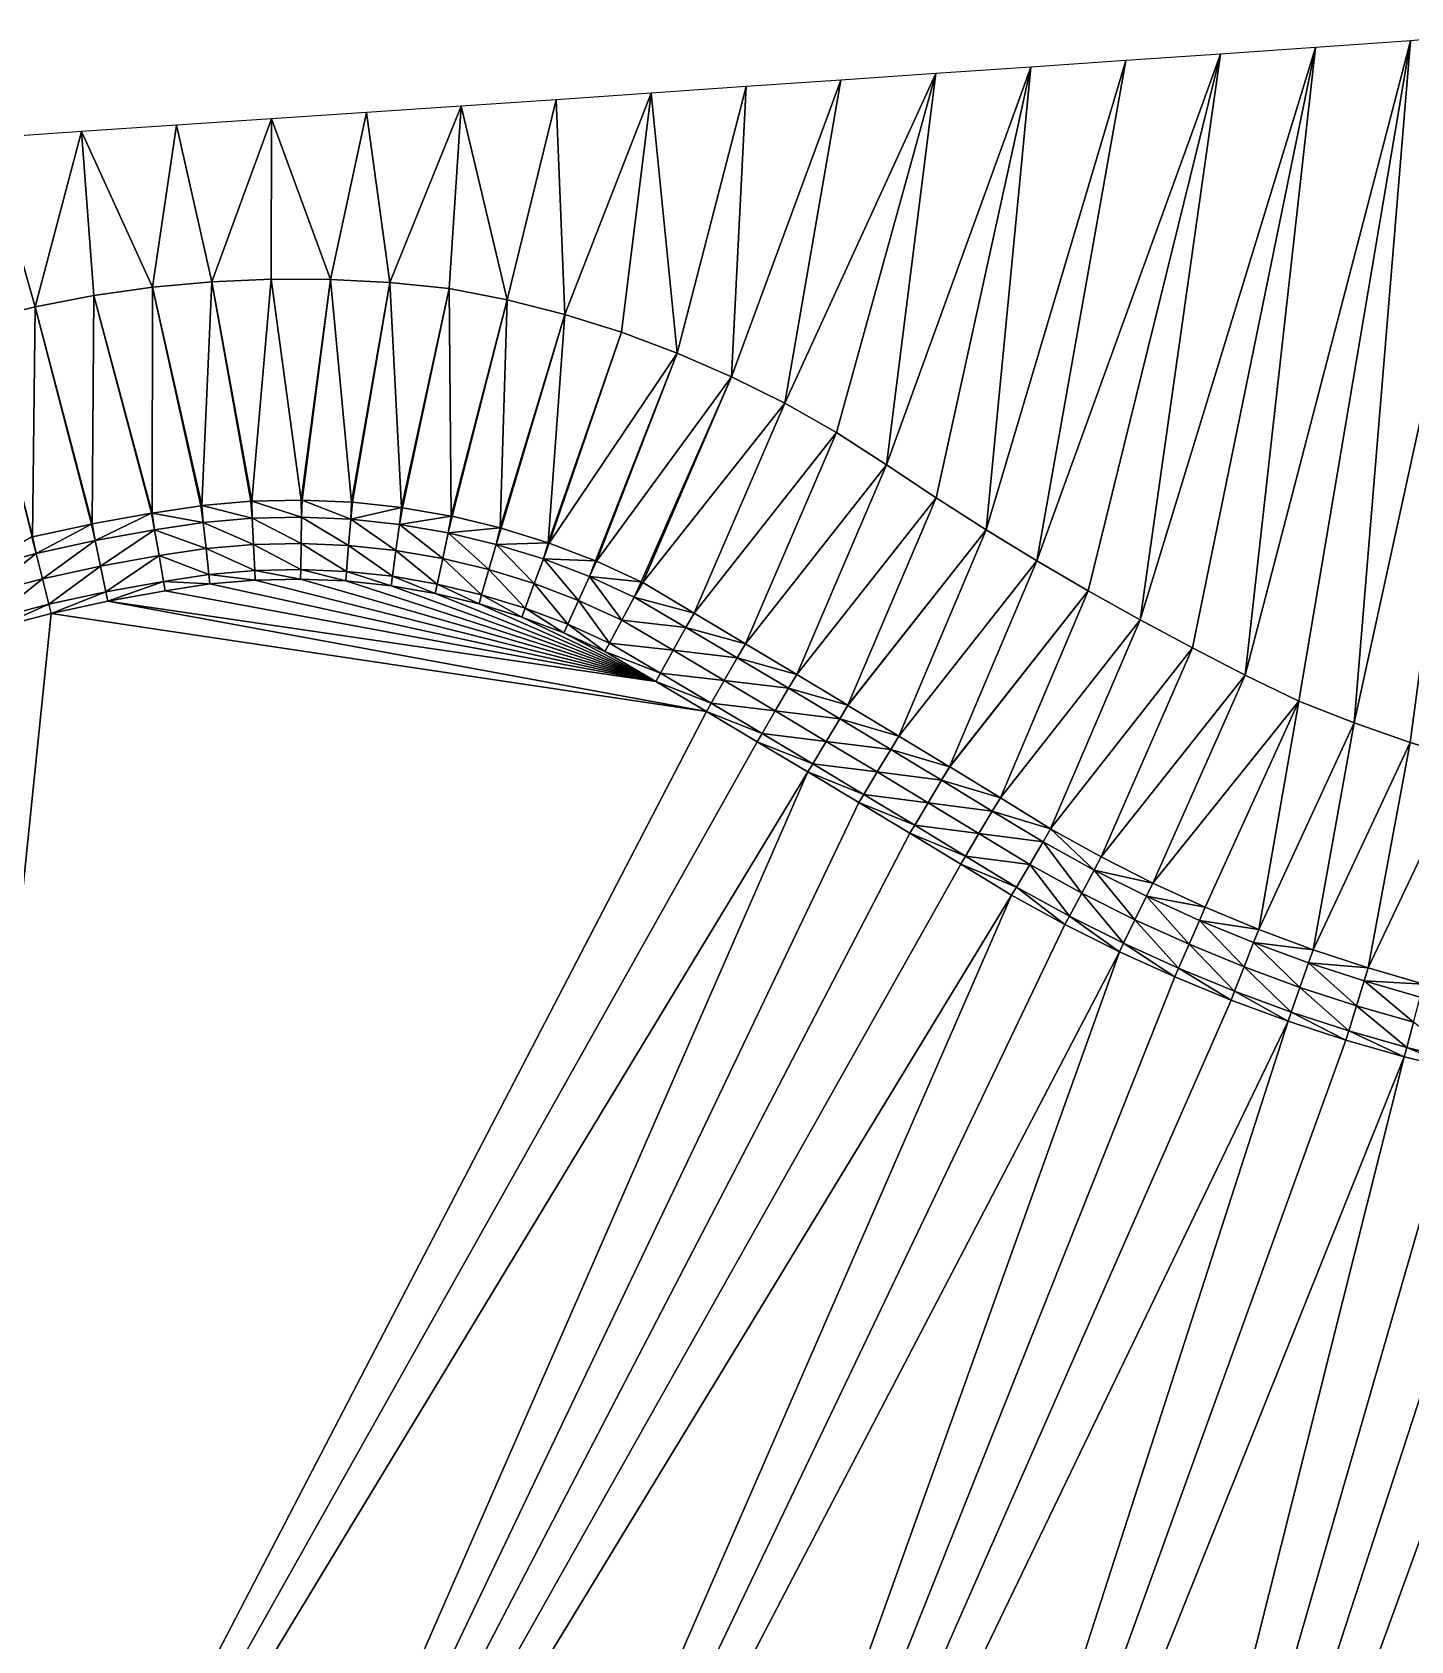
# Model space of a CAD drawing. Header units: metres. Extents: x 159042 to 159214, y 174724 to 174807.
# Drawn here: x 159077.2 to 159106.18, y 174769.29 to 174803.12 of the extents above; entities that cross this region are included whole.
import ezdxf

# ---------------------------------------------------------------- set-up
doc = ezdxf.new("R2010")
doc.units = ezdxf.units.M
doc.layers.add('_AFGEWERKT TEST', color=7, linetype='Continuous')

msp = doc.modelspace()

# ---------------------------------------------------------------- linework, layer by layer
at = {"layer": '_AFGEWERKT TEST', "color": 3, "true_color": 0x00ff00}
for points in [[(159108.166, 174803.12, 46.66), (159106.175, 174802.935, 46.657), (159104.988, 174788.599, 46.506)], [(159108.166, 174803.12, 46.66), (159104.988, 174788.599, 46.506), (159106.167, 174788.187, 46.503)], [(159108.166, 174803.12, 46.66), (159106.167, 174788.187, 46.503), (159107.361, 174787.819, 46.501)], [(159102.184, 174802.66, 46.648), (159100.189, 174802.523, 46.64), (159098.322, 174792.005, 46.529)], [(159099.401, 174791.373, 46.525), (159102.184, 174802.66, 46.648), (159098.322, 174792.005, 46.529)], [(159102.184, 174802.66, 46.648), (159099.401, 174791.373, 46.525), (159100.49, 174790.762, 46.521)], [(159104.179, 174802.798, 46.654), (159102.184, 174802.66, 46.648), (159100.49, 174790.762, 46.521)], [(159104.179, 174802.798, 46.654), (159100.49, 174790.762, 46.521), (159101.591, 174790.171, 46.516)], [(159104.179, 174802.798, 46.654), (159101.591, 174790.171, 46.516), (159102.703, 174789.602, 46.512)], [(159106.175, 174802.935, 46.657), (159104.179, 174802.798, 46.654), (159102.703, 174789.602, 46.512)], [(159103.825, 174789.054, 46.508), (159106.175, 174802.935, 46.657), (159102.703, 174789.602, 46.512)], [(159106.175, 174802.935, 46.657), (159103.825, 174789.054, 46.508), (159104.988, 174788.599, 46.506)], [(159098.193, 174802.386, 46.63), (159095.161, 174794.023, 46.541), (159096.202, 174793.331, 46.537)], [(159095.161, 174794.023, 46.541), (159098.193, 174802.386, 46.63), (159096.198, 174802.248, 46.621)], [(159098.193, 174802.386, 46.63), (159096.202, 174793.331, 46.537), (159097.256, 174792.658, 46.533)], [(159100.189, 174802.523, 46.64), (159098.193, 174802.386, 46.63), (159097.256, 174792.658, 46.533)], [(159100.189, 174802.523, 46.64), (159097.256, 174792.658, 46.533), (159098.322, 174792.005, 46.529)], [(159090.756, 174796.373, 46.549), (159092.208, 174801.974, 46.606), (159090.212, 174801.836, 46.598)], [(159092.208, 174801.974, 46.606), (159090.756, 174796.373, 46.549), (159091.903, 174795.875, 46.547)], [(159094.203, 174802.111, 46.614), (159092.208, 174801.974, 46.606), (159091.903, 174795.875, 46.547)], [(159093.022, 174795.316, 46.545), (159094.203, 174802.111, 46.614), (159091.903, 174795.875, 46.547)], [(159096.198, 174802.248, 46.621), (159094.203, 174802.111, 46.614), (159093.022, 174795.316, 46.545)], [(159094.109, 174794.699, 46.543), (159096.198, 174802.248, 46.621), (159093.022, 174795.316, 46.545)], [(159095.161, 174794.023, 46.541), (159096.198, 174802.248, 46.621), (159094.109, 174794.699, 46.543)], [(159088.217, 174801.699, 46.591), (159086.222, 174801.563, 46.585), (159087.187, 174797.489, 46.547)], [(159088.396, 174797.181, 46.548), (159088.217, 174801.699, 46.591), (159087.187, 174797.489, 46.547)], [(159090.212, 174801.836, 46.598), (159088.217, 174801.699, 46.591), (159088.396, 174797.181, 46.548)], [(159089.587, 174796.809, 46.548), (159090.212, 174801.836, 46.598), (159088.396, 174797.181, 46.548)], [(159090.756, 174796.373, 46.549), (159090.212, 174801.836, 46.598), (159089.587, 174796.809, 46.548)], [(159080.978, 174797.872, 46.549), (159082.231, 174801.296, 46.582), (159080.235, 174801.162, 46.583)], [(159082.231, 174801.296, 46.582), (159080.978, 174797.872, 46.549), (159082.225, 174797.927, 46.549)], [(159083.474, 174797.922, 46.548), (159082.231, 174801.296, 46.582), (159082.225, 174797.927, 46.549)], [(159084.226, 174801.429, 46.583), (159082.231, 174801.296, 46.582), (159083.474, 174797.922, 46.548)], [(159084.721, 174797.857, 46.547), (159084.226, 174801.429, 46.583), (159083.474, 174797.922, 46.548)], [(159086.222, 174801.563, 46.585), (159084.226, 174801.429, 46.583), (159084.721, 174797.857, 46.547)], [(159085.964, 174797.732, 46.547), (159086.222, 174801.563, 46.585), (159084.721, 174797.857, 46.547)], [(159086.222, 174801.563, 46.585), (159085.964, 174797.732, 46.547), (159087.187, 174797.489, 46.547)], [(159078.24, 174801.028, 46.585), (159076.244, 174800.894, 46.589), (159077.267, 174797.346, 46.552)], [(159078.495, 174797.581, 46.551), (159078.24, 174801.028, 46.585), (159077.267, 174797.346, 46.552)], [(159080.235, 174801.162, 46.583), (159078.24, 174801.028, 46.585), (159079.733, 174797.756, 46.55)], [(159079.733, 174797.756, 46.55), (159078.24, 174801.028, 46.585), (159078.495, 174797.581, 46.551)], [(159080.978, 174797.872, 46.549), (159080.235, 174801.162, 46.583), (159079.733, 174797.756, 46.55)], [(159076.244, 174800.894, 46.589), (159076.052, 174797.052, 46.552), (159077.267, 174797.346, 46.552)], [(159080.978, 174797.872, 46.549), (159081.82, 174793.257, 46.508), (159082.225, 174797.927, 46.549)], [(159081.82, 174793.257, 46.508), (159082.854, 174793.28, 46.51), (159082.225, 174797.927, 46.549)], [(159082.854, 174793.28, 46.51), (159083.474, 174797.922, 46.548), (159082.225, 174797.927, 46.549)], [(159082.854, 174793.28, 46.51), (159082.877, 174793.28, 46.51), (159083.474, 174797.922, 46.548)], [(159082.877, 174793.28, 46.51), (159083.911, 174793.236, 46.512), (159083.474, 174797.922, 46.548)], [(159083.911, 174793.236, 46.512), (159084.721, 174797.857, 46.547), (159083.474, 174797.922, 46.548)], [(159078.462, 174792.779, 46.5), (159078.495, 174797.581, 46.551), (159077.267, 174797.346, 46.552)], [(159078.462, 174792.779, 46.5), (159079.712, 174793.004, 46.502), (159078.495, 174797.581, 46.551)], [(159079.722, 174793.006, 46.502), (159079.733, 174797.756, 46.55), (159078.495, 174797.581, 46.551)], [(159079.712, 174793.004, 46.502), (159079.722, 174793.006, 46.502), (159078.495, 174797.581, 46.551)], [(159079.722, 174793.006, 46.502), (159080.744, 174793.162, 46.505), (159079.733, 174797.756, 46.55)], [(159080.767, 174793.165, 46.505), (159080.978, 174797.872, 46.549), (159079.733, 174797.756, 46.55)], [(159080.744, 174793.162, 46.505), (159080.767, 174793.165, 46.505), (159079.733, 174797.756, 46.55)], [(159081.797, 174793.255, 46.508), (159080.978, 174797.872, 46.549), (159080.767, 174793.165, 46.505)], [(159081.82, 174793.257, 46.508), (159080.978, 174797.872, 46.549), (159081.797, 174793.255, 46.508)], [(159083.911, 174793.236, 46.512), (159083.934, 174793.235, 46.512), (159084.721, 174797.857, 46.547)], [(159083.934, 174793.235, 46.512), (159084.962, 174793.125, 46.513), (159084.721, 174797.857, 46.547)], [(159084.962, 174793.125, 46.513), (159085.964, 174797.732, 46.547), (159084.721, 174797.857, 46.547)], [(159084.985, 174793.121, 46.513), (159085.964, 174797.732, 46.547), (159084.962, 174793.125, 46.513)], [(159086.007, 174792.944, 46.514), (159085.964, 174797.732, 46.547), (159084.985, 174793.121, 46.513)], [(159085.964, 174797.732, 46.547), (159086.007, 174792.944, 46.514), (159087.187, 174797.489, 46.547)], [(159076.052, 174797.052, 46.552), (159077.208, 174792.508, 46.504), (159077.267, 174797.346, 46.552)], [(159077.208, 174792.508, 46.504), (159078.449, 174792.777, 46.5), (159077.267, 174797.346, 46.552)], [(159078.449, 174792.777, 46.5), (159078.462, 174792.779, 46.5), (159077.267, 174797.346, 46.552)], [(159086.007, 174792.944, 46.514), (159086.03, 174792.94, 46.514), (159087.187, 174797.489, 46.547)], [(159086.03, 174792.94, 46.514), (159087.038, 174792.697, 46.514), (159087.187, 174797.489, 46.547)], [(159087.038, 174792.697, 46.514), (159088.396, 174797.181, 46.548), (159087.187, 174797.489, 46.547)], [(159077.208, 174792.508, 46.504), (159076.052, 174797.052, 46.552), (159077.194, 174792.505, 46.504)], [(159087.038, 174792.697, 46.514), (159087.06, 174792.691, 46.514), (159088.396, 174797.181, 46.548)], [(159087.06, 174792.691, 46.514), (159088.051, 174792.383, 46.514), (159088.396, 174797.181, 46.548)], [(159088.051, 174792.383, 46.514), (159089.587, 174796.809, 46.548), (159088.396, 174797.181, 46.548)], [(159088.051, 174792.383, 46.514), (159088.072, 174792.375, 46.514), (159089.587, 174796.809, 46.548)], [(159088.072, 174792.375, 46.514), (159090.756, 174796.373, 46.549), (159089.587, 174796.809, 46.548)], [(159089.041, 174792.004, 46.513), (159090.756, 174796.373, 46.549), (159088.072, 174792.375, 46.514)], [(159089.062, 174791.995, 46.512), (159090.756, 174796.373, 46.549), (159089.041, 174792.004, 46.513)], [(159090.756, 174796.373, 46.549), (159089.062, 174791.995, 46.512), (159091.903, 174795.875, 46.547)], [(159089.062, 174791.995, 46.512), (159090.004, 174791.562, 46.511), (159091.903, 174795.875, 46.547)], [(159090.004, 174791.562, 46.511), (159090.036, 174791.545, 46.511), (159091.903, 174795.875, 46.547)], [(159090.036, 174791.545, 46.511), (159093.022, 174795.316, 46.545), (159091.903, 174795.875, 46.547)], [(159090.036, 174791.545, 46.511), (159091.116, 174790.904, 46.508), (159093.022, 174795.316, 46.545)], [(159091.116, 174790.904, 46.508), (159091.117, 174790.903, 46.508), (159093.022, 174795.316, 46.545)], [(159091.117, 174790.903, 46.508), (159094.109, 174794.699, 46.543), (159093.022, 174795.316, 46.545)], [(159091.117, 174790.903, 46.508), (159092.195, 174790.26, 46.505), (159094.109, 174794.699, 46.543)], [(159092.195, 174790.26, 46.505), (159095.161, 174794.023, 46.541), (159094.109, 174794.699, 46.543)], [(159093.272, 174789.614, 46.502), (159095.161, 174794.023, 46.541), (159092.195, 174790.259, 46.505)], [(159092.195, 174790.259, 46.505), (159095.161, 174794.023, 46.541), (159092.195, 174790.26, 46.505)], [(159095.161, 174794.023, 46.541), (159093.272, 174789.614, 46.502), (159096.202, 174793.331, 46.537)], [(159080.744, 174793.162, 46.505), (159079.722, 174793.006, 46.502), (159080.797, 174792.81, 46.149)], [(159080.767, 174793.165, 46.505), (159080.744, 174793.162, 46.505), (159080.797, 174792.81, 46.149)], [(159081.797, 174793.255, 46.508), (159080.767, 174793.165, 46.505), (159081.828, 174792.899, 46.15)], [(159081.828, 174792.899, 46.15), (159080.767, 174793.165, 46.505), (159080.797, 174792.81, 46.149)], [(159081.82, 174793.257, 46.508), (159081.797, 174793.255, 46.508), (159081.828, 174792.899, 46.15)], [(159082.854, 174793.28, 46.51), (159081.82, 174793.257, 46.508), (159082.862, 174792.921, 46.151)], [(159082.862, 174792.921, 46.151), (159081.82, 174793.257, 46.508), (159081.828, 174792.899, 46.15)], [(159082.877, 174793.28, 46.51), (159082.854, 174793.28, 46.51), (159082.862, 174792.921, 46.151)], [(159083.896, 174792.877, 46.153), (159082.877, 174793.28, 46.51), (159082.862, 174792.921, 46.151)], [(159083.911, 174793.236, 46.512), (159082.877, 174793.28, 46.51), (159083.896, 174792.877, 46.153)], [(159083.934, 174793.235, 46.512), (159083.911, 174793.236, 46.512), (159083.896, 174792.877, 46.153)], [(159084.962, 174793.125, 46.513), (159083.934, 174793.235, 46.512), (159083.896, 174792.877, 46.153)], [(159093.272, 174789.614, 46.502), (159093.273, 174789.613, 46.502), (159096.202, 174793.331, 46.537)], [(159093.273, 174789.613, 46.502), (159094.348, 174788.966, 46.5), (159096.202, 174793.331, 46.537)], [(159096.202, 174793.331, 46.537), (159094.348, 174788.966, 46.5), (159097.256, 174792.658, 46.533)], [(159079.712, 174793.004, 46.502), (159078.462, 174792.779, 46.5), (159078.525, 174792.43, 46.146)], [(159079.774, 174792.656, 46.148), (159079.712, 174793.004, 46.502), (159078.525, 174792.43, 46.146)], [(159079.722, 174793.006, 46.502), (159079.712, 174793.004, 46.502), (159079.774, 174792.656, 46.148)], [(159079.722, 174793.006, 46.502), (159079.774, 174792.656, 46.148), (159080.797, 174792.81, 46.149)], [(159081.854, 174792.349, 46.15), (159081.828, 174792.899, 46.15), (159080.797, 174792.81, 46.149)], [(159082.854, 174792.371, 46.151), (159082.862, 174792.921, 46.151), (159081.828, 174792.899, 46.15)], [(159081.854, 174792.349, 46.15), (159082.854, 174792.371, 46.151), (159081.828, 174792.899, 46.15)], [(159082.854, 174792.371, 46.151), (159083.853, 174792.329, 46.153), (159082.862, 174792.921, 46.151)], [(159083.853, 174792.329, 46.153), (159083.896, 174792.877, 46.153), (159082.862, 174792.921, 46.151)], [(159083.853, 174792.329, 46.153), (159084.848, 174792.222, 46.154), (159083.896, 174792.877, 46.153)], [(159084.924, 174792.767, 46.154), (159084.962, 174793.125, 46.513), (159083.896, 174792.877, 46.153)], [(159084.848, 174792.222, 46.154), (159084.924, 174792.767, 46.154), (159083.896, 174792.877, 46.153)], [(159084.985, 174793.121, 46.513), (159084.962, 174793.125, 46.513), (159084.924, 174792.767, 46.154)], [(159086.007, 174792.944, 46.514), (159084.985, 174793.121, 46.513), (159084.924, 174792.767, 46.154)], [(159086.007, 174792.944, 46.514), (159084.924, 174792.767, 46.154), (159085.946, 174792.591, 46.155)], [(159086.03, 174792.94, 46.514), (159086.007, 174792.944, 46.514), (159085.946, 174792.591, 46.155)], [(159087.038, 174792.697, 46.514), (159086.03, 174792.94, 46.514), (159085.946, 174792.591, 46.155)], [(159077.285, 174792.157, 46.144), (159077.194, 174792.505, 46.504), (159076.057, 174791.835, 46.143)], [(159077.208, 174792.508, 46.504), (159077.194, 174792.505, 46.504), (159077.285, 174792.157, 46.144)], [(159078.449, 174792.777, 46.5), (159077.208, 174792.508, 46.504), (159077.285, 174792.157, 46.144)], [(159078.525, 174792.43, 46.146), (159078.449, 174792.777, 46.5), (159077.285, 174792.157, 46.144)], [(159078.462, 174792.779, 46.5), (159078.449, 174792.777, 46.5), (159078.525, 174792.43, 46.146)], [(159078.638, 174791.892, 46.146), (159079.774, 174792.656, 46.148), (159078.525, 174792.43, 46.146)], [(159079.868, 174792.113, 46.148), (159079.774, 174792.656, 46.148), (159078.638, 174791.892, 46.146)], [(159079.774, 174792.656, 46.148), (159080.857, 174792.263, 46.149), (159080.797, 174792.81, 46.149)], [(159079.774, 174792.656, 46.148), (159079.868, 174792.113, 46.148), (159080.857, 174792.263, 46.149)], [(159080.857, 174792.263, 46.149), (159081.854, 174792.349, 46.15), (159080.797, 174792.81, 46.149)], [(159084.924, 174792.767, 46.154), (159084.848, 174792.222, 46.154), (159085.831, 174792.053, 46.155)], [(159084.924, 174792.767, 46.154), (159085.831, 174792.053, 46.155), (159085.946, 174792.591, 46.155)], [(159085.831, 174792.053, 46.155), (159086.802, 174791.82, 46.156), (159085.946, 174792.591, 46.155)], [(159086.955, 174792.349, 46.156), (159087.038, 174792.697, 46.514), (159085.946, 174792.591, 46.155)], [(159086.802, 174791.82, 46.156), (159086.955, 174792.349, 46.156), (159085.946, 174792.591, 46.155)], [(159087.06, 174792.691, 46.514), (159087.038, 174792.697, 46.514), (159086.955, 174792.349, 46.156)], [(159088.051, 174792.383, 46.514), (159087.06, 174792.691, 46.514), (159086.955, 174792.349, 46.156)], [(159094.348, 174788.966, 46.5), (159094.349, 174788.965, 46.5), (159097.256, 174792.658, 46.533)], [(159094.349, 174788.965, 46.5), (159095.419, 174788.32, 46.5), (159097.256, 174792.658, 46.533)], [(159097.256, 174792.658, 46.533), (159095.419, 174788.32, 46.5), (159098.322, 174792.005, 46.529)], [(159076.208, 174791.307, 46.143), (159077.285, 174792.157, 46.144), (159076.057, 174791.835, 46.143)], [(159076.208, 174791.307, 46.143), (159077.417, 174791.623, 46.144), (159077.285, 174792.157, 46.144)], [(159077.417, 174791.623, 46.144), (159078.525, 174792.43, 46.146), (159077.285, 174792.157, 46.144)], [(159077.417, 174791.623, 46.144), (159078.638, 174791.892, 46.146), (159078.525, 174792.43, 46.146)], [(159080.857, 174792.263, 46.149), (159079.868, 174792.113, 46.148), (159080.917, 174791.717, 46.149)], [(159081.854, 174792.349, 46.15), (159080.857, 174792.263, 46.149), (159081.879, 174791.8, 46.15)], [(159081.879, 174791.8, 46.15), (159080.857, 174792.263, 46.149), (159080.917, 174791.717, 46.149)], [(159082.854, 174792.371, 46.151), (159081.854, 174792.349, 46.15), (159082.845, 174791.821, 46.151)], [(159082.845, 174791.821, 46.151), (159081.854, 174792.349, 46.15), (159081.879, 174791.8, 46.15)], [(159083.811, 174791.781, 46.153), (159082.854, 174792.371, 46.151), (159082.845, 174791.821, 46.151)], [(159083.853, 174792.329, 46.153), (159082.854, 174792.371, 46.151), (159083.811, 174791.781, 46.153)], [(159084.772, 174791.678, 46.154), (159083.853, 174792.329, 46.153), (159083.811, 174791.781, 46.153)], [(159084.772, 174791.678, 46.154), (159084.848, 174792.222, 46.154), (159083.853, 174792.329, 46.153)], [(159084.848, 174792.222, 46.154), (159084.772, 174791.678, 46.154), (159085.717, 174791.515, 46.155)], [(159085.831, 174792.053, 46.155), (159084.848, 174792.222, 46.154), (159085.717, 174791.515, 46.155)], [(159086.802, 174791.82, 46.156), (159087.756, 174791.526, 46.158), (159086.955, 174792.349, 46.156)], [(159087.946, 174792.043, 46.158), (159088.051, 174792.383, 46.514), (159086.955, 174792.349, 46.156)], [(159087.756, 174791.526, 46.158), (159087.946, 174792.043, 46.158), (159086.955, 174792.349, 46.156)], [(159088.072, 174792.375, 46.514), (159088.051, 174792.383, 46.514), (159087.946, 174792.043, 46.158)], [(159089.041, 174792.004, 46.513), (159088.072, 174792.375, 46.514), (159087.946, 174792.043, 46.158)], [(159078.638, 174791.892, 46.146), (159077.417, 174791.623, 46.144), (159077.549, 174791.089, 46.144)], [(159078.75, 174791.354, 46.146), (159078.638, 174791.892, 46.146), (159077.549, 174791.089, 46.144)], [(159079.868, 174792.113, 46.148), (159078.638, 174791.892, 46.146), (159078.75, 174791.354, 46.146)], [(159079.961, 174791.571, 46.148), (159079.868, 174792.113, 46.148), (159078.75, 174791.354, 46.146)], [(159079.868, 174792.113, 46.148), (159079.961, 174791.571, 46.148), (159080.917, 174791.717, 46.149)], [(159082.842, 174791.621, 46.351), (159082.845, 174791.821, 46.151), (159081.879, 174791.8, 46.15)], [(159082.842, 174791.621, 46.351), (159083.796, 174791.581, 46.353), (159082.845, 174791.821, 46.151)], [(159083.796, 174791.581, 46.353), (159083.811, 174791.781, 46.153), (159082.845, 174791.821, 46.151)], [(159086.649, 174791.292, 46.156), (159085.831, 174792.053, 46.155), (159085.717, 174791.515, 46.155)], [(159086.802, 174791.82, 46.156), (159085.831, 174792.053, 46.155), (159086.649, 174791.292, 46.156)], [(159087.566, 174791.01, 46.158), (159086.802, 174791.82, 46.156), (159086.649, 174791.292, 46.156)], [(159087.756, 174791.526, 46.158), (159086.802, 174791.82, 46.156), (159087.566, 174791.01, 46.158)], [(159087.756, 174791.526, 46.158), (159088.688, 174791.172, 46.159), (159087.946, 174792.043, 46.158)], [(159088.688, 174791.172, 46.159), (159088.915, 174791.673, 46.159), (159087.946, 174792.043, 46.158)], [(159088.915, 174791.673, 46.159), (159089.041, 174792.004, 46.513), (159087.946, 174792.043, 46.158)], [(159089.062, 174791.995, 46.512), (159089.041, 174792.004, 46.513), (159088.915, 174791.673, 46.159)], [(159090.004, 174791.562, 46.511), (159089.062, 174791.995, 46.512), (159088.915, 174791.673, 46.159)], [(159095.419, 174788.32, 46.5), (159095.419, 174788.32, 46.5), (159098.322, 174792.005, 46.529)], [(159095.419, 174788.32, 46.5), (159096.487, 174787.673, 46.5), (159098.322, 174792.005, 46.529)], [(159096.487, 174787.673, 46.5), (159099.401, 174791.373, 46.525), (159098.322, 174792.005, 46.529)], [(159077.417, 174791.623, 46.144), (159076.208, 174791.307, 46.143), (159076.359, 174790.778, 46.143)], [(159077.549, 174791.089, 46.144), (159077.417, 174791.623, 46.144), (159076.359, 174790.778, 46.143)], [(159078.791, 174791.158, 46.346), (159079.961, 174791.571, 46.148), (159078.75, 174791.354, 46.146)], [(159079.995, 174791.374, 46.347), (159079.961, 174791.571, 46.148), (159078.791, 174791.158, 46.346)], [(159079.961, 174791.571, 46.148), (159080.938, 174791.518, 46.349), (159080.917, 174791.717, 46.149)], [(159079.961, 174791.571, 46.148), (159079.995, 174791.374, 46.347), (159080.938, 174791.518, 46.349)], [(159080.938, 174791.518, 46.349), (159079.995, 174791.374, 46.347), (159090.309, 174789.468, 46.362)], [(159081.889, 174791.6, 46.35), (159081.879, 174791.8, 46.15), (159080.917, 174791.717, 46.149)], [(159080.938, 174791.518, 46.349), (159081.889, 174791.6, 46.35), (159080.917, 174791.717, 46.149)], [(159081.889, 174791.6, 46.35), (159080.938, 174791.518, 46.349), (159090.309, 174789.468, 46.362)], [(159081.889, 174791.6, 46.35), (159082.842, 174791.621, 46.351), (159081.879, 174791.8, 46.15)], [(159082.842, 174791.621, 46.351), (159081.889, 174791.6, 46.35), (159090.309, 174789.468, 46.362)], [(159083.796, 174791.581, 46.353), (159082.842, 174791.621, 46.351), (159090.309, 174789.468, 46.362)], [(159083.796, 174791.581, 46.353), (159084.744, 174791.48, 46.354), (159083.811, 174791.781, 46.153)], [(159084.744, 174791.48, 46.354), (159083.796, 174791.581, 46.353), (159090.309, 174789.468, 46.362)], [(159084.744, 174791.48, 46.354), (159084.772, 174791.678, 46.154), (159083.811, 174791.781, 46.153)], [(159084.772, 174791.678, 46.154), (159084.744, 174791.48, 46.354), (159085.675, 174791.319, 46.355)], [(159085.675, 174791.319, 46.355), (159084.744, 174791.48, 46.354), (159090.309, 174789.468, 46.362)], [(159084.772, 174791.678, 46.154), (159085.675, 174791.319, 46.355), (159085.717, 174791.515, 46.155)], [(159085.675, 174791.319, 46.355), (159086.594, 174791.1, 46.356), (159085.717, 174791.515, 46.155)], [(159086.594, 174791.1, 46.356), (159086.649, 174791.292, 46.156), (159085.717, 174791.515, 46.155)], [(159088.462, 174790.67, 46.159), (159087.756, 174791.526, 46.158), (159087.566, 174791.01, 46.158)], [(159088.688, 174791.172, 46.159), (159087.756, 174791.526, 46.158), (159088.462, 174790.67, 46.159)], [(159088.688, 174791.172, 46.159), (159089.597, 174790.758, 46.16), (159088.915, 174791.673, 46.159)], [(159089.597, 174790.758, 46.16), (159089.858, 174791.243, 46.16), (159088.915, 174791.673, 46.159)], [(159089.858, 174791.243, 46.16), (159090.004, 174791.562, 46.511), (159088.915, 174791.673, 46.159)], [(159090.036, 174791.545, 46.511), (159090.004, 174791.562, 46.511), (159089.858, 174791.243, 46.16)], [(159091.116, 174790.904, 46.508), (159090.036, 174791.545, 46.511), (159089.858, 174791.243, 46.16)], [(159077.597, 174790.895, 46.344), (159078.75, 174791.354, 46.146), (159077.549, 174791.089, 46.144)], [(159077.597, 174790.895, 46.344), (159078.791, 174791.158, 46.346), (159078.75, 174791.354, 46.146)], [(159078.791, 174791.158, 46.346), (159077.597, 174790.895, 46.344), (159091.377, 174788.836, 46.363)], [(159079.995, 174791.374, 46.347), (159078.791, 174791.158, 46.346), (159090.309, 174789.468, 46.362)], [(159078.791, 174791.158, 46.346), (159091.377, 174788.836, 46.363), (159090.309, 174789.468, 46.362)], [(159086.594, 174791.1, 46.356), (159085.675, 174791.319, 46.355), (159090.309, 174789.468, 46.362)], [(159086.594, 174791.1, 46.356), (159087.497, 174790.822, 46.358), (159086.649, 174791.292, 46.156)], [(159087.497, 174790.822, 46.358), (159087.566, 174791.01, 46.158), (159086.649, 174791.292, 46.156)], [(159089.335, 174790.274, 46.16), (159088.688, 174791.172, 46.159), (159088.462, 174790.67, 46.159)], [(159089.335, 174790.274, 46.16), (159089.597, 174790.758, 46.16), (159088.688, 174791.172, 46.159)], [(159089.858, 174791.243, 46.16), (159089.597, 174790.758, 46.16), (159090.94, 174790.605, 46.162)], [(159091.116, 174790.904, 46.508), (159089.858, 174791.243, 46.16), (159090.94, 174790.605, 46.162)], [(159096.488, 174787.673, 46.5), (159099.401, 174791.373, 46.525), (159096.487, 174787.673, 46.5)], [(159097.553, 174787.021, 46.497), (159099.401, 174791.373, 46.525), (159096.488, 174787.673, 46.5)], [(159097.554, 174787.02, 46.497), (159099.401, 174791.373, 46.525), (159097.553, 174787.021, 46.497)], [(159099.401, 174791.373, 46.525), (159097.554, 174787.02, 46.497), (159100.49, 174790.762, 46.521)], [(159077.597, 174790.895, 46.344), (159073.934, 174755.255, 46.6), (159091.377, 174788.836, 46.363)], [(159073.934, 174755.255, 46.6), (159077.597, 174790.895, 46.344), (159076.414, 174790.586, 46.343)], [(159076.414, 174790.586, 46.343), (159077.549, 174791.089, 46.144), (159076.359, 174790.778, 46.143)], [(159076.414, 174790.586, 46.343), (159077.597, 174790.895, 46.344), (159077.549, 174791.089, 46.144)], [(159087.497, 174790.822, 46.358), (159086.594, 174791.1, 46.356), (159090.309, 174789.468, 46.362)], [(159087.497, 174790.822, 46.358), (159088.38, 174790.488, 46.359), (159087.566, 174791.01, 46.158)], [(159088.38, 174790.488, 46.359), (159087.497, 174790.822, 46.358), (159090.309, 174789.468, 46.362)], [(159088.38, 174790.488, 46.359), (159088.462, 174790.67, 46.159), (159087.566, 174791.01, 46.158)], [(159091.117, 174790.903, 46.508), (159091.116, 174790.904, 46.508), (159090.94, 174790.605, 46.162)], [(159092.195, 174790.26, 46.505), (159091.117, 174790.903, 46.508), (159090.94, 174790.605, 46.162)], [(159088.38, 174790.488, 46.359), (159089.24, 174790.098, 46.36), (159088.462, 174790.67, 46.159)], [(159089.24, 174790.098, 46.36), (159088.38, 174790.488, 46.359), (159090.309, 174789.468, 46.362)], [(159089.24, 174790.098, 46.36), (159089.335, 174790.274, 46.16), (159088.462, 174790.67, 46.159)], [(159089.597, 174790.758, 46.16), (159089.335, 174790.274, 46.16), (159090.673, 174790.124, 46.162)], [(159089.597, 174790.758, 46.16), (159090.673, 174790.124, 46.162), (159090.94, 174790.605, 46.162)], [(159090.673, 174790.124, 46.162), (159092.021, 174789.966, 46.163), (159090.94, 174790.605, 46.162)], [(159092.021, 174789.966, 46.163), (159092.195, 174790.26, 46.505), (159090.94, 174790.605, 46.162)], [(159097.554, 174787.02, 46.497), (159098.61, 174786.367, 46.491), (159100.49, 174790.762, 46.521)], [(159100.49, 174790.762, 46.521), (159098.61, 174786.367, 46.491), (159101.591, 174790.171, 46.516)], [(159089.335, 174790.274, 46.16), (159089.24, 174790.098, 46.36), (159090.406, 174789.643, 46.162)], [(159090.673, 174790.124, 46.162), (159089.335, 174790.274, 46.16), (159090.406, 174789.643, 46.162)], [(159091.748, 174789.488, 46.163), (159090.673, 174790.124, 46.162), (159090.406, 174789.643, 46.162)], [(159090.673, 174790.124, 46.162), (159091.748, 174789.488, 46.163), (159092.021, 174789.966, 46.163)], [(159092.195, 174790.259, 46.505), (159092.195, 174790.26, 46.505), (159092.021, 174789.966, 46.163)], [(159093.272, 174789.614, 46.502), (159092.195, 174790.259, 46.505), (159092.021, 174789.966, 46.163)], [(159098.61, 174786.367, 46.491), (159099.672, 174785.778, 46.487), (159101.591, 174790.171, 46.516)], [(159101.591, 174790.171, 46.516), (159099.672, 174785.778, 46.487), (159102.703, 174789.602, 46.512)], [(159089.24, 174790.098, 46.36), (159090.309, 174789.468, 46.362), (159090.406, 174789.643, 46.162)], [(159091.748, 174789.488, 46.163), (159093.1, 174789.324, 46.165), (159092.021, 174789.966, 46.163)], [(159093.1, 174789.324, 46.165), (159093.272, 174789.614, 46.502), (159092.021, 174789.966, 46.163)], [(159090.309, 174789.468, 46.362), (159091.476, 174789.01, 46.163), (159090.406, 174789.643, 46.162)], [(159090.309, 174789.468, 46.362), (159091.377, 174788.836, 46.363), (159091.476, 174789.01, 46.163)], [(159091.476, 174789.01, 46.163), (159091.748, 174789.488, 46.163), (159090.406, 174789.643, 46.162)], [(159092.822, 174788.849, 46.165), (159091.748, 174789.488, 46.163), (159091.476, 174789.01, 46.163)], [(159091.748, 174789.488, 46.163), (159092.822, 174788.849, 46.165), (159093.1, 174789.324, 46.165)], [(159093.273, 174789.613, 46.502), (159093.272, 174789.614, 46.502), (159093.1, 174789.324, 46.165)], [(159094.348, 174788.966, 46.5), (159093.273, 174789.613, 46.502), (159093.1, 174789.324, 46.165)], [(159099.672, 174785.778, 46.487), (159100.757, 174785.229, 46.483), (159102.703, 174789.602, 46.512)], [(159100.757, 174785.229, 46.483), (159103.825, 174789.054, 46.508), (159102.703, 174789.602, 46.512)], [(159092.822, 174788.849, 46.165), (159094.177, 174788.68, 46.167), (159093.1, 174789.324, 46.165)], [(159094.177, 174788.68, 46.167), (159094.348, 174788.966, 46.5), (159093.1, 174789.324, 46.165)], [(159073.934, 174755.255, 46.6), (159092.444, 174788.201, 46.365), (159091.377, 174788.836, 46.363)], [(159091.377, 174788.836, 46.363), (159092.545, 174788.374, 46.165), (159091.476, 174789.01, 46.163)], [(159091.377, 174788.836, 46.363), (159092.444, 174788.201, 46.365), (159092.545, 174788.374, 46.165)], [(159092.545, 174788.374, 46.165), (159092.822, 174788.849, 46.165), (159091.476, 174789.01, 46.163)], [(159093.895, 174788.208, 46.167), (159092.822, 174788.849, 46.165), (159092.545, 174788.374, 46.165)], [(159093.895, 174788.208, 46.167), (159094.177, 174788.68, 46.167), (159092.822, 174788.849, 46.165)], [(159094.349, 174788.965, 46.5), (159094.348, 174788.966, 46.5), (159094.177, 174788.68, 46.167)], [(159095.419, 174788.32, 46.5), (159094.349, 174788.965, 46.5), (159094.177, 174788.68, 46.167)], [(159101.861, 174784.72, 46.48), (159103.825, 174789.054, 46.508), (159100.757, 174785.229, 46.483)], [(159102.984, 174784.253, 46.476), (159103.825, 174789.054, 46.508), (159101.861, 174784.72, 46.48)], [(159103.825, 174789.054, 46.508), (159102.984, 174784.253, 46.476), (159104.988, 174788.599, 46.506)], [(159094.177, 174788.68, 46.167), (159093.895, 174788.208, 46.167), (159095.248, 174788.036, 46.168)], [(159095.419, 174788.32, 46.5), (159094.177, 174788.68, 46.167), (159095.248, 174788.036, 46.168)], [(159102.984, 174784.253, 46.476), (159104.126, 174783.827, 46.473), (159104.988, 174788.599, 46.506)], [(159104.988, 174788.599, 46.506), (159104.126, 174783.827, 46.473), (159106.167, 174788.187, 46.503)], [(159073.934, 174755.255, 46.6), (159093.509, 174787.565, 46.367), (159092.444, 174788.201, 46.365)], [(159092.444, 174788.201, 46.365), (159093.612, 174787.736, 46.167), (159092.545, 174788.374, 46.165)], [(159093.509, 174787.565, 46.367), (159093.612, 174787.736, 46.167), (159092.444, 174788.201, 46.365)], [(159093.612, 174787.736, 46.167), (159093.895, 174788.208, 46.167), (159092.545, 174788.374, 46.165)], [(159093.895, 174788.208, 46.167), (159093.612, 174787.736, 46.167), (159094.966, 174787.564, 46.168)], [(159093.895, 174788.208, 46.167), (159094.966, 174787.564, 46.168), (159095.248, 174788.036, 46.168)], [(159095.419, 174788.32, 46.5), (159095.419, 174788.32, 46.5), (159095.248, 174788.036, 46.168)], [(159096.487, 174787.673, 46.5), (159095.419, 174788.32, 46.5), (159095.248, 174788.036, 46.168)], [(159104.126, 174783.827, 46.473), (159105.283, 174783.444, 46.47), (159106.167, 174788.187, 46.503)], [(159106.167, 174788.187, 46.503), (159105.283, 174783.444, 46.47), (159107.361, 174787.819, 46.501)], [(159094.966, 174787.564, 46.168), (159096.317, 174787.39, 46.17), (159095.248, 174788.036, 46.168)], [(159096.317, 174787.39, 46.17), (159096.487, 174787.673, 46.5), (159095.248, 174788.036, 46.168)], [(159105.283, 174783.444, 46.47), (159106.453, 174783.105, 46.468), (159107.361, 174787.819, 46.501)], [(159093.509, 174787.565, 46.367), (159073.934, 174755.255, 46.6), (159078.545, 174753.321, 46.6)], [(159093.509, 174787.565, 46.367), (159078.545, 174753.321, 46.6), (159094.581, 174786.92, 46.368)], [(159093.612, 174787.736, 46.167), (159093.509, 174787.565, 46.367), (159094.683, 174787.092, 46.168)], [(159093.509, 174787.565, 46.367), (159094.581, 174786.92, 46.368), (159094.683, 174787.092, 46.168)], [(159094.966, 174787.564, 46.168), (159093.612, 174787.736, 46.167), (159094.683, 174787.092, 46.168)], [(159096.035, 174786.918, 46.17), (159094.966, 174787.564, 46.168), (159094.683, 174787.092, 46.168)], [(159094.966, 174787.564, 46.168), (159096.035, 174786.918, 46.17), (159096.317, 174787.39, 46.17)], [(159096.488, 174787.673, 46.5), (159096.487, 174787.673, 46.5), (159096.317, 174787.39, 46.17)], [(159097.553, 174787.021, 46.497), (159096.488, 174787.673, 46.5), (159096.317, 174787.39, 46.17)], [(159094.581, 174786.92, 46.368), (159095.754, 174786.445, 46.17), (159094.683, 174787.092, 46.168)], [(159095.754, 174786.445, 46.17), (159096.035, 174786.918, 46.17), (159094.683, 174787.092, 46.168)], [(159096.035, 174786.918, 46.17), (159097.384, 174786.742, 46.172), (159096.317, 174787.39, 46.17)], [(159097.384, 174786.742, 46.172), (159097.553, 174787.021, 46.497), (159096.317, 174787.39, 46.17)], [(159078.545, 174753.321, 46.6), (159095.651, 174786.274, 46.37), (159094.581, 174786.92, 46.368)], [(159094.581, 174786.92, 46.368), (159095.651, 174786.274, 46.37), (159095.754, 174786.445, 46.17)], [(159097.104, 174786.269, 46.172), (159096.035, 174786.918, 46.17), (159095.754, 174786.445, 46.17)], [(159096.035, 174786.918, 46.17), (159097.104, 174786.269, 46.172), (159097.384, 174786.742, 46.172)], [(159097.104, 174786.269, 46.172), (159098.451, 174786.092, 46.173), (159097.384, 174786.742, 46.172)], [(159097.554, 174787.02, 46.497), (159097.553, 174787.021, 46.497), (159097.384, 174786.742, 46.172)], [(159098.61, 174786.367, 46.491), (159097.554, 174787.02, 46.497), (159097.384, 174786.742, 46.172)], [(159098.451, 174786.092, 46.173), (159098.61, 174786.367, 46.491), (159097.384, 174786.742, 46.172)], [(159095.651, 174786.274, 46.37), (159096.823, 174785.797, 46.172), (159095.754, 174786.445, 46.17)], [(159096.823, 174785.797, 46.172), (159097.104, 174786.269, 46.172), (159095.754, 174786.445, 46.17)], [(159078.545, 174753.321, 46.6), (159096.72, 174785.625, 46.372), (159095.651, 174786.274, 46.37)], [(159095.651, 174786.274, 46.37), (159096.72, 174785.625, 46.372), (159096.823, 174785.797, 46.172)], [(159098.17, 174785.619, 46.173), (159097.104, 174786.269, 46.172), (159096.823, 174785.797, 46.172)], [(159098.17, 174785.619, 46.173), (159098.451, 174786.092, 46.173), (159097.104, 174786.269, 46.172)], [(159098.451, 174786.092, 46.173), (159098.17, 174785.619, 46.173), (159099.266, 174785.018, 46.175)], [(159098.61, 174786.367, 46.491), (159098.451, 174786.092, 46.173), (159099.527, 174785.502, 46.175)], [(159098.451, 174786.092, 46.173), (159099.266, 174785.018, 46.175), (159099.527, 174785.502, 46.175)], [(159099.672, 174785.778, 46.487), (159098.61, 174786.367, 46.491), (159099.527, 174785.502, 46.175)], [(159096.72, 174785.625, 46.372), (159097.89, 174785.145, 46.173), (159096.823, 174785.797, 46.172)], [(159097.89, 174785.145, 46.173), (159098.17, 174785.619, 46.173), (159096.823, 174785.797, 46.172)], [(159100.757, 174785.229, 46.483), (159099.672, 174785.778, 46.487), (159099.527, 174785.502, 46.175)], [(159078.545, 174753.321, 46.6), (159097.788, 174784.973, 46.373), (159096.72, 174785.625, 46.372)], [(159097.788, 174784.973, 46.373), (159097.89, 174785.145, 46.173), (159096.72, 174785.625, 46.372)], [(159098.17, 174785.619, 46.173), (159097.89, 174785.145, 46.173), (159099.005, 174784.533, 46.175)], [(159099.266, 174785.018, 46.175), (159098.17, 174785.619, 46.173), (159099.005, 174784.533, 46.175)], [(159099.266, 174785.018, 46.175), (159100.383, 174784.458, 46.177), (159099.527, 174785.502, 46.175)], [(159099.527, 174785.502, 46.175), (159100.383, 174784.458, 46.177), (159100.624, 174784.952, 46.177)], [(159100.757, 174785.229, 46.483), (159099.527, 174785.502, 46.175), (159100.624, 174784.952, 46.177)], [(159097.89, 174785.145, 46.173), (159097.788, 174784.973, 46.373), (159098.911, 174784.357, 46.375)], [(159097.89, 174785.145, 46.173), (159098.911, 174784.357, 46.375), (159099.005, 174784.533, 46.175)], [(159101.861, 174784.72, 46.48), (159100.757, 174785.229, 46.483), (159100.624, 174784.952, 46.177)], [(159097.788, 174784.973, 46.373), (159078.545, 174753.321, 46.6), (159083.156, 174751.387, 46.6)], [(159097.788, 174784.973, 46.373), (159083.156, 174751.387, 46.6), (159098.911, 174784.357, 46.375)], [(159099.266, 174785.018, 46.175), (159099.005, 174784.533, 46.175), (159100.143, 174783.963, 46.177)], [(159100.383, 174784.458, 46.177), (159099.266, 174785.018, 46.175), (159100.143, 174783.963, 46.177)], [(159100.383, 174784.458, 46.177), (159101.521, 174783.94, 46.178), (159100.624, 174784.952, 46.177)], [(159100.624, 174784.952, 46.177), (159101.521, 174783.94, 46.178), (159101.741, 174784.444, 46.178)], [(159101.861, 174784.72, 46.48), (159100.624, 174784.952, 46.177), (159101.741, 174784.444, 46.178)], [(159102.984, 174784.253, 46.476), (159101.861, 174784.72, 46.48), (159101.741, 174784.444, 46.178)], [(159098.911, 174784.357, 46.375), (159100.055, 174783.784, 46.377), (159099.005, 174784.533, 46.175)], [(159099.005, 174784.533, 46.175), (159100.055, 174783.784, 46.377), (159100.143, 174783.963, 46.177)], [(159100.383, 174784.458, 46.177), (159100.143, 174783.963, 46.177), (159101.3, 174783.436, 46.178)], [(159101.521, 174783.94, 46.178), (159100.383, 174784.458, 46.177), (159101.3, 174783.436, 46.178)], [(159101.521, 174783.94, 46.178), (159102.677, 174783.465, 46.18), (159101.741, 174784.444, 46.178)], [(159102.677, 174783.465, 46.18), (159102.876, 174783.977, 46.18), (159101.741, 174784.444, 46.178)], [(159102.876, 174783.977, 46.18), (159102.984, 174784.253, 46.476), (159101.741, 174784.444, 46.178)], [(159098.911, 174784.357, 46.375), (159083.156, 174751.387, 46.6), (159100.055, 174783.784, 46.377)], [(159104.126, 174783.827, 46.473), (159102.984, 174784.253, 46.476), (159102.876, 174783.977, 46.18)], [(159083.156, 174751.387, 46.6), (159087.768, 174749.455, 46.6), (159100.055, 174783.784, 46.377)], [(159100.055, 174783.784, 46.377), (159087.768, 174749.455, 46.6), (159101.22, 174783.253, 46.378)], [(159100.055, 174783.784, 46.377), (159101.22, 174783.253, 46.378), (159100.143, 174783.963, 46.177)], [(159100.143, 174783.963, 46.177), (159101.22, 174783.253, 46.378), (159101.3, 174783.436, 46.178)], [(159102.477, 174782.952, 46.18), (159101.521, 174783.94, 46.178), (159101.3, 174783.436, 46.178)], [(159102.477, 174782.952, 46.18), (159102.677, 174783.465, 46.18), (159101.521, 174783.94, 46.178)], [(159102.876, 174783.977, 46.18), (159102.677, 174783.465, 46.18), (159103.849, 174783.032, 46.182)], [(159102.876, 174783.977, 46.18), (159103.849, 174783.032, 46.182), (159104.03, 174783.552, 46.182)], [(159104.126, 174783.827, 46.473), (159102.876, 174783.977, 46.18), (159104.03, 174783.552, 46.182)], [(159105.283, 174783.444, 46.47), (159104.126, 174783.827, 46.473), (159104.03, 174783.552, 46.182)], [(159101.22, 174783.253, 46.378), (159102.404, 174782.766, 46.38), (159101.3, 174783.436, 46.178)], [(159102.404, 174782.766, 46.38), (159102.477, 174782.952, 46.18), (159101.3, 174783.436, 46.178)], [(159102.677, 174783.465, 46.18), (159102.477, 174782.952, 46.18), (159103.669, 174782.513, 46.182)], [(159103.849, 174783.032, 46.182), (159102.677, 174783.465, 46.18), (159103.669, 174782.513, 46.182)], [(159103.849, 174783.032, 46.182), (159105.037, 174782.644, 46.183), (159104.03, 174783.552, 46.182)], [(159104.03, 174783.552, 46.182), (159105.037, 174782.644, 46.183), (159105.198, 174783.17, 46.183)], [(159105.283, 174783.444, 46.47), (159104.03, 174783.552, 46.182), (159105.198, 174783.17, 46.183)], [(159106.453, 174783.105, 46.468), (159105.283, 174783.444, 46.47), (159105.198, 174783.17, 46.183)], [(159087.768, 174749.455, 46.6), (159102.404, 174782.766, 46.38), (159101.22, 174783.253, 46.378)], [(159103.849, 174783.032, 46.182), (159103.669, 174782.513, 46.182), (159104.876, 174782.118, 46.183)], [(159105.037, 174782.644, 46.183), (159103.849, 174783.032, 46.182), (159104.876, 174782.118, 46.183)], [(159105.037, 174782.644, 46.183), (159106.238, 174782.3, 46.185), (159105.198, 174783.17, 46.183)], [(159105.198, 174783.17, 46.183), (159106.238, 174782.3, 46.185), (159106.38, 174782.832, 46.185)], [(159106.453, 174783.105, 46.468), (159105.198, 174783.17, 46.183), (159106.38, 174782.832, 46.185)], [(159102.404, 174782.766, 46.38), (159087.768, 174749.455, 46.6), (159103.603, 174782.324, 46.382)], [(159102.477, 174782.952, 46.18), (159102.404, 174782.766, 46.38), (159103.603, 174782.324, 46.382)], [(159102.477, 174782.952, 46.18), (159103.603, 174782.324, 46.382), (159103.669, 174782.513, 46.182)], [(159103.603, 174782.324, 46.382), (159104.817, 174781.927, 46.383), (159103.669, 174782.513, 46.182)], [(159103.669, 174782.513, 46.182), (159104.817, 174781.927, 46.383), (159104.876, 174782.118, 46.183)], [(159105.037, 174782.644, 46.183), (159104.876, 174782.118, 46.183), (159106.097, 174781.769, 46.185)], [(159106.238, 174782.3, 46.185), (159105.037, 174782.644, 46.183), (159106.097, 174781.769, 46.185)], [(159087.768, 174749.455, 46.6), (159092.378, 174747.52, 46.6), (159103.603, 174782.324, 46.382)], [(159103.603, 174782.324, 46.382), (159092.378, 174747.52, 46.6), (159104.817, 174781.927, 46.383)], [(159104.817, 174781.927, 46.383), (159106.045, 174781.576, 46.385), (159104.876, 174782.118, 46.183)], [(159104.876, 174782.118, 46.183), (159106.045, 174781.576, 46.385), (159106.097, 174781.769, 46.185)], [(159107.33, 174781.465, 46.187), (159106.238, 174782.3, 46.185), (159106.097, 174781.769, 46.185)], [(159104.817, 174781.927, 46.383), (159092.378, 174747.52, 46.6), (159106.045, 174781.576, 46.385)], [(159106.045, 174781.576, 46.385), (159107.286, 174781.27, 46.387), (159106.097, 174781.769, 46.185)], [(159107.286, 174781.27, 46.387), (159107.33, 174781.465, 46.187), (159106.097, 174781.769, 46.185)], [(159092.378, 174747.52, 46.6), (159096.982, 174745.569, 46.6), (159106.045, 174781.576, 46.385)], [(159096.982, 174745.569, 46.6), (159107.286, 174781.27, 46.387), (159106.045, 174781.576, 46.385)], [(159107.286, 174781.27, 46.387), (159096.982, 174745.569, 46.6), (159108.525, 174781.004, 46.388)], [(159108.525, 174781.004, 46.388), (159096.982, 174745.569, 46.6), (159109.771, 174780.769, 46.39)], [(159096.982, 174745.569, 46.6), (159101.585, 174743.618, 46.6), (159109.771, 174780.769, 46.39)], [(159109.771, 174780.769, 46.39), (159101.585, 174743.618, 46.6), (159111.023, 174780.564, 46.392)], [(159101.585, 174743.618, 46.6), (159112.279, 174780.391, 46.393), (159111.023, 174780.564, 46.392)], [(159112.279, 174780.391, 46.393), (159101.585, 174743.618, 46.6), (159113.537, 174780.249, 46.395)], [(159101.585, 174743.618, 46.6), (159106.189, 174741.668, 46.6), (159113.537, 174780.249, 46.395)]]:
    msp.add_3dface(points, dxfattribs=at)

doc.saveas('drawing.dxf')
